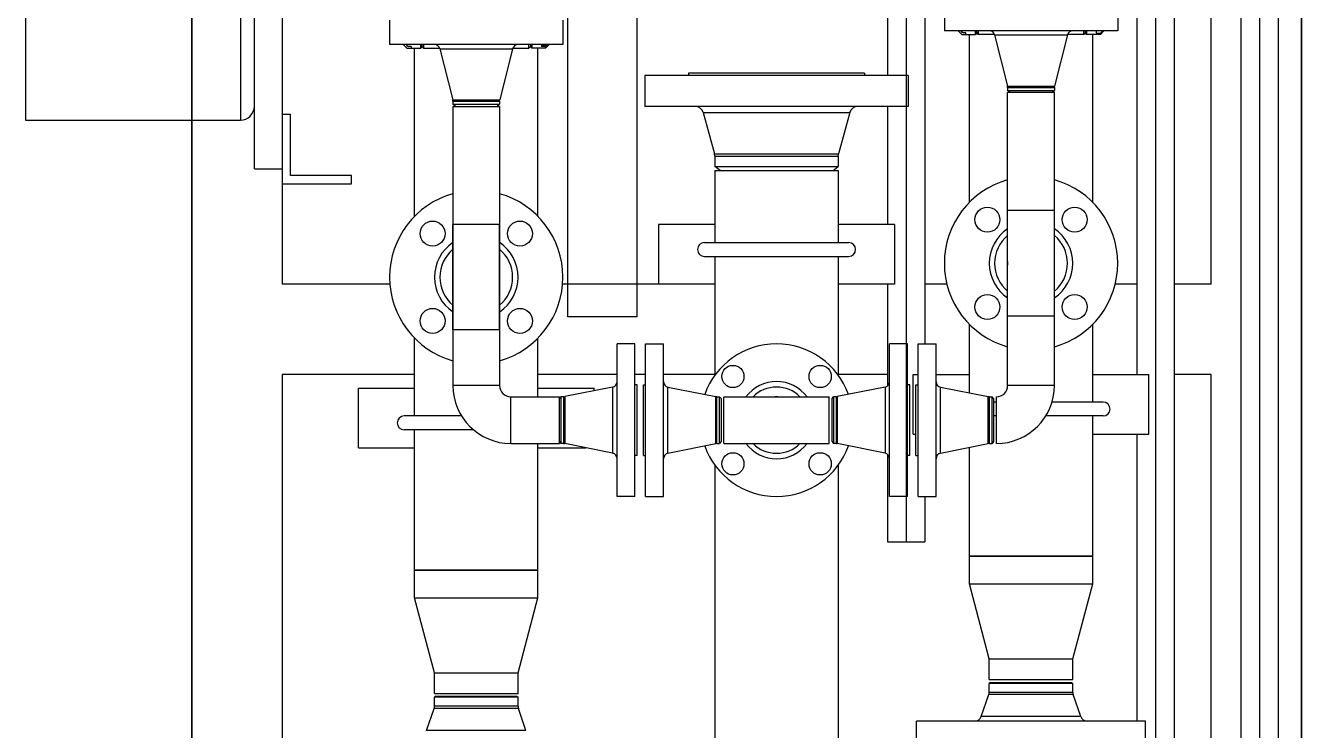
# Model space of a CAD drawing. Header units: millimetres. Extents: x 18255 to 228708, y -2217 to 146640.
# Drawn here: x 67085 to 68005, y 85543 to 86051 of the extents above; entities that cross this region are included whole.
import ezdxf

# ---------------------------------------------------------------- set-up
doc = ezdxf.new("R2010")
doc.units = ezdxf.units.MM
doc.layers.add('设备', color=8, linetype='Continuous')

msp = doc.modelspace()

# ---------------------------------------------------------------- linework, layer by layer
at = {"layer": '设备'}
for p, q in [((67205.34, 83079.2), (67205.34, 87679.2)), ((67205.34, 83079.2), (67205.34, 87679.2)), ((67205.34, 87679.2), (67205.34, 83079.2)), ((68005.34, 83079.2), (68005.34, 87679.2)), ((68005.34, 83079.2), (68005.34, 87679.2)), ((68005.34, 87679.2), (68005.34, 83079.2)), ((68005.34, 83515), (68005.34, 87679.2)), ((67975.34, 84891), (67975.34, 86286.5)), ((67085.34, 86233.2), (67085.34, 85983.2)), ((67961.84, 84891), (67961.84, 86169)), ((67988.84, 84891), (67988.84, 86172)), ((67240.34, 86166), (67240.34, 85983.2)), ((67250.34, 85948.2), (67250.34, 86160)), ((67270.34, 86159), (67270.34, 85865)), ((67476.34, 85841.5), (67476.34, 86165.7)), ((67526.34, 85841.5), (67526.34, 86165.7)), ((67940.34, 85865), (67940.34, 86167)), ((67886.84, 85800), (67886.84, 86151)), ((67900.34, 84951), (67900.34, 86151)), ((67913.84, 85394.99), (67913.84, 86130)), ((67706.84, 86079.2), (67706.84, 86015.4)), ((67720.34, 86079.2), (67720.34, 85679.2)), ((67733.84, 86079.2), (67733.84, 85822)), ((67747.84, 86065.1), (67747.84, 86047.6)), ((67872.84, 86065.1), (67872.84, 86047.6)), ((67347.84, 86055.1), (67347.84, 86037.6)), ((67472.84, 86055.1), (67472.84, 86037.6)), ((67872.84, 86047.6), (67747.84, 86047.6)), ((67757.74, 86047.6), (67760.34, 86045)), ((67760.34, 86047.6), (67760.34, 86046.68)), ((67770.34, 86045), (67770.34, 86047.6)), ((67771.34, 86046), (67771.34, 86047.6)), ((67772.34, 86047.6), (67772.34, 86045)), ((67848.34, 86045), (67848.34, 86047.6)), ((67849.34, 86047.6), (67849.34, 86046)), ((67850.34, 86047.6), (67850.34, 86045)), ((67857.34, 86047.6), (67857.34, 86045.89)), ((67862.94, 86047.6), (67860.34, 86045)), ((67760.34, 86045), (67770.34, 86045)), ((67763.34, 86046.19), (67761.34, 86046.19)), ((67763.34, 86045), (67763.34, 86046.19)), ((67765.89, 85923.86), (67765.89, 86045)), ((67771.34, 86046), (67770.34, 86045)), ((67771.34, 86046), (67772.34, 86045)), ((67783.94, 86045), (67772.34, 86045)), ((67784.11, 86044.58), (67836.58, 86044.58)), ((67784.11, 86044.58), (67793.37, 86007.78)), ((67836.58, 86044.58), (67827.31, 86007.78)), ((67848.34, 86045), (67836.75, 86045)), ((67849.34, 86046), (67848.34, 86045)), ((67849.34, 86046), (67850.34, 86045)), ((67860.34, 86045), (67850.34, 86045)), ((67854.79, 85923.86), (67854.79, 86045)), ((67857.34, 86045.89), (67860.34, 86045.89)), ((67860.34, 86045), (67860.34, 86045.89)), ((67472.84, 86037.6), (67347.84, 86037.6)), ((67357.74, 86037.6), (67360.34, 86035)), ((67360.34, 86037.6), (67360.34, 86036.68)), ((67360.34, 86035), (67370.34, 86035)), ((67363.34, 86036.19), (67361.34, 86036.19)), ((67363.34, 86036.19), (67363.34, 86035)), ((67365.89, 85913.86), (67365.89, 86035)), ((67370.34, 86035), (67370.34, 86037.6)), ((67371.34, 86036), (67370.34, 86035)), ((67371.34, 86036), (67371.34, 86037.6)), ((67371.34, 86036), (67372.34, 86035)), ((67372.34, 86037.6), (67372.34, 86035)), ((67372.34, 86035), (67383.94, 86035)), ((67384.11, 86034.58), (67436.58, 86034.58)), ((67384.11, 86034.58), (67393.37, 85997.78)), ((67436.58, 86034.58), (67427.31, 85997.78)), ((67436.75, 86035), (67448.34, 86035)), ((67448.34, 86035), (67448.34, 86037.6)), ((67449.34, 86036), (67448.34, 86035)), ((67449.34, 86037.6), (67449.34, 86036)), ((67449.34, 86036), (67450.34, 86035)), ((67450.34, 86037.6), (67450.34, 86035)), ((67460.34, 86035), (67450.34, 86035)), ((67454.79, 85913.86), (67454.79, 86035)), ((67457.34, 86037.6), (67457.34, 86036.33)), ((67457.34, 86037.19), (67461.34, 86037.19)), ((67460.34, 86036.33), (67457.34, 86036.33)), ((67462.94, 86037.6), (67460.34, 86035)), ((67460.34, 86035), (67460.34, 86036.33)), ((67721.84, 86015.4), (67531.84, 86015.4)), ((67531.84, 86015.4), (67531.84, 85993)), ((67690.34, 86017), (67563.34, 86017)), ((67563.34, 86017), (67563.34, 86015.4)), ((67690.34, 86017), (67690.34, 86015.4)), ((67721.84, 86015.4), (67721.84, 85993)), ((67793.37, 86007.78), (67827.31, 86007.78)), ((67793.49, 86006.81), (67793.37, 86007.78)), ((67793.49, 86006.81), (67827.19, 86006.81)), ((67793.49, 86006.81), (67793.49, 86004.64)), ((67795.49, 86003.1), (67793.49, 86004.64)), ((67793.49, 86004.64), (67827.19, 86004.64)), ((67827.19, 86003.1), (67793.49, 86003.1)), ((67793.49, 85918), (67793.49, 86003.1)), ((67825.19, 86003.1), (67827.19, 86004.64)), ((67827.19, 86006.81), (67827.31, 86007.78)), ((67827.19, 86006.81), (67827.19, 86004.64)), ((67827.19, 85918), (67827.19, 86003.1)), ((67393.37, 85997.78), (67427.31, 85997.78)), ((67393.49, 85996.81), (67393.37, 85997.78)), ((67393.49, 85996.81), (67427.19, 85996.81)), ((67393.49, 85996.81), (67393.49, 85994.64)), ((67395.49, 85993.1), (67393.49, 85994.64)), ((67393.49, 85994.64), (67427.19, 85994.64)), ((67393.49, 85993.1), (67427.19, 85993.1)), ((67393.49, 85993.1), (67393.49, 85792)), ((67425.19, 85993.1), (67427.19, 85994.64)), ((67427.19, 85996.81), (67427.31, 85997.78)), ((67427.19, 85996.81), (67427.19, 85994.64)), ((67427.19, 85993.1), (67427.19, 85792)), ((67721.84, 85993), (67531.84, 85993)), ((67706.84, 85993), (67706.84, 85908)), ((67085.34, 85983.2), (67240.34, 85983.2)), ((67205.34, 85983.2), (67205.34, 84870.5)), ((67276.34, 85987.2), (67270.34, 85987.2)), ((67276.34, 85943.2), (67276.34, 85987.2)), ((67574.05, 85988.59), (67679.64, 85988.59)), ((67574.05, 85988.59), (67582.18, 85958.88)), ((67679.64, 85988.59), (67671.51, 85958.88)), ((67582.18, 85958.88), (67671.51, 85958.88)), ((67582.39, 85957.3), (67582.18, 85958.88)), ((67582.39, 85957.3), (67671.29, 85957.3)), ((67582.39, 85957.3), (67582.39, 85949.84)), ((67671.29, 85957.3), (67671.51, 85958.88)), ((67671.29, 85957.3), (67671.29, 85949.84)), ((67250.34, 85948.2), (67270.34, 85948.2)), ((67586.09, 85947), (67582.39, 85949.84)), ((67582.39, 85949.84), (67671.29, 85949.84)), ((67582.39, 85947), (67671.29, 85947)), ((67582.39, 85947), (67582.39, 85895)), ((67667.59, 85947), (67671.29, 85949.84)), ((67671.29, 85947), (67671.29, 85895)), ((67270.34, 85937.2), (67320.34, 85937.2)), ((67320.34, 85943.2), (67276.34, 85943.2)), ((67320.34, 85937.2), (67320.34, 85943.2)), ((67827.19, 85918), (67793.49, 85918)), ((67827.19, 85918), (67793.49, 85918)), ((67793.49, 85842), (67793.49, 85918)), ((67827.19, 85842), (67827.19, 85918)), ((67427.19, 85908), (67393.49, 85908)), ((67393.49, 85832), (67393.49, 85908)), ((67427.19, 85832), (67427.19, 85908)), ((67582.39, 85908), (67541.84, 85908)), ((67541.84, 85908), (67541.84, 85865)), ((67711.84, 85908), (67671.29, 85908)), ((67711.84, 85908), (67711.84, 85865)), ((67574.84, 85895), (67678.84, 85895)), ((67574.84, 85885), (67678.84, 85885)), ((67582.39, 85885), (67582.39, 85799.28)), ((67671.29, 85885), (67671.29, 85799.28)), ((67347.84, 85865), (67270.34, 85865)), ((67582.39, 85865), (67472.84, 85865)), ((67711.84, 85865), (67671.29, 85865)), ((67706.84, 85865), (67706.84, 85791.67)), ((67749.74, 85865), (67733.84, 85865)), ((67886.84, 85865), (67870.95, 85865)), ((67940.34, 85865), (67913.84, 85865)), ((67526.34, 85841.5), (67476.34, 85841.5)), ((67765.89, 85786.67), (67765.89, 85836.14)), ((67827.19, 85842), (67793.49, 85842)), ((67793.49, 85792), (67793.49, 85842)), ((67827.19, 85792), (67827.19, 85842)), ((67854.79, 85780), (67854.79, 85836.14)), ((67427.19, 85832), (67393.49, 85832)), ((67365.89, 85770), (67365.89, 85826.14)), ((67454.79, 85783.85), (67454.79, 85826.14)), ((67524.74, 85822), (67511.84, 85822)), ((67511.84, 85712), (67511.84, 85822)), ((67524.74, 85712), (67524.74, 85822)), ((67532.44, 85822), (67545.34, 85822)), ((67532.44, 85712), (67532.44, 85822)), ((67545.34, 85712), (67545.34, 85822)), ((67721.24, 85822), (67708.34, 85822)), ((67708.34, 85712), (67708.34, 85822)), ((67721.24, 85712), (67721.24, 85822)), ((67728.94, 85822), (67741.84, 85822)), ((67728.94, 85712), (67728.94, 85822)), ((67741.84, 85712), (67741.84, 85822)), ((67365.89, 85800), (67270.34, 85800)), ((67270.34, 85800), (67270.34, 85116)), ((67511.84, 85800), (67454.79, 85800)), ((67532.44, 85800), (67524.74, 85800)), ((67582.39, 85800), (67545.34, 85800)), ((67706.84, 85800), (67671.29, 85800)), ((67725.34, 85800), (67728.94, 85800)), ((67725.34, 85757), (67725.34, 85800)), ((67741.84, 85800), (67765.89, 85800)), ((67854.79, 85800), (67895.34, 85800)), ((67895.34, 85757), (67895.34, 85800)), ((67940.34, 85800), (67913.84, 85800)), ((67940.34, 85386.5), (67940.34, 85800)), ((67325.34, 85790), (67365.89, 85790)), ((67325.34, 85747), (67325.34, 85790)), ((67427.19, 85792), (67393.49, 85792)), ((67454.79, 85790), (67495.34, 85790)), ((67508.63, 85790.86), (67474.13, 85783.93)), ((67495.34, 85788.19), (67495.34, 85790)), ((67508.63, 85790.86), (67508.63, 85743.15)), ((67526.34, 85792.5), (67524.74, 85792.5)), ((67526.34, 85741.5), (67526.34, 85792.5)), ((67530.84, 85792.5), (67532.44, 85792.5)), ((67530.84, 85741.5), (67530.84, 85792.5)), ((67548.56, 85790.86), (67583.05, 85783.93)), ((67548.56, 85743.15), (67548.56, 85790.86)), ((67705.13, 85790.86), (67670.63, 85783.93)), ((67705.13, 85790.86), (67705.13, 85743.15)), ((67722.84, 85792.5), (67721.24, 85792.5)), ((67722.84, 85741.5), (67722.84, 85792.5)), ((67727.34, 85792.5), (67728.94, 85792.5)), ((67727.34, 85741.5), (67727.34, 85792.5)), ((67745.06, 85790.86), (67779.55, 85783.93)), ((67745.06, 85743.15), (67745.06, 85790.86)), ((67827.19, 85792), (67793.49, 85792)), ((67435.34, 85783.85), (67470.34, 85783.85)), ((67435.34, 85750.15), (67435.34, 85783.85)), ((67470.34, 85750.15), (67470.34, 85783.85)), ((67470.34, 85782.5), (67471.38, 85783.85)), ((67473.35, 85783.85), (67471.38, 85783.85)), ((67471.38, 85783.85), (67471.38, 85750.15)), ((67473.35, 85783.85), (67474.13, 85783.93)), ((67473.35, 85783.85), (67473.35, 85750.15)), ((67474.13, 85783.93), (67474.13, 85750.07)), ((67583.84, 85783.85), (67583.05, 85783.93)), ((67583.05, 85750.07), (67583.05, 85783.93)), ((67583.84, 85783.85), (67585.81, 85783.85)), ((67583.84, 85750.15), (67583.84, 85783.85)), ((67586.84, 85782.5), (67585.81, 85783.85)), ((67585.81, 85750.15), (67585.81, 85783.85)), ((67586.84, 85782.5), (67586.84, 85751.5)), ((67588.84, 85783.85), (67664.84, 85783.85)), ((67588.84, 85750.15), (67588.84, 85783.85)), ((67664.84, 85750.15), (67664.84, 85783.85)), ((67666.84, 85782.5), (67667.88, 85783.85)), ((67666.84, 85751.5), (67666.84, 85782.5)), ((67669.85, 85783.85), (67667.88, 85783.85)), ((67667.88, 85783.85), (67667.88, 85750.15)), ((67669.85, 85783.85), (67670.63, 85783.93)), ((67669.85, 85783.85), (67669.85, 85750.15)), ((67670.63, 85783.93), (67670.63, 85750.07)), ((67780.34, 85783.85), (67779.55, 85783.93)), ((67779.55, 85750.07), (67779.55, 85783.93)), ((67780.34, 85783.85), (67782.31, 85783.85)), ((67780.34, 85750.15), (67780.34, 85783.85)), ((67783.34, 85782.5), (67782.31, 85783.85)), ((67782.31, 85750.15), (67782.31, 85783.85)), ((67783.34, 85782.5), (67783.34, 85751.5)), ((67785.34, 85750.15), (67785.34, 85783.85)), ((67785.34, 85780), (67783.34, 85780)), ((67862.34, 85780), (67825.37, 85780)), ((67399.76, 85770), (67358.34, 85770)), ((67785.34, 85770), (67783.34, 85770)), ((67862.34, 85770), (67820.93, 85770)), ((67854.79, 85669), (67854.79, 85770)), ((67408.45, 85760), (67358.34, 85760)), ((67365.89, 85659), (67365.89, 85760)), ((67725.34, 85757), (67727.34, 85757)), ((67854.79, 85757), (67895.34, 85757)), ((67886.84, 85550), (67886.84, 85757)), ((67325.34, 85747), (67365.89, 85747)), ((67435.34, 85750.15), (67470.34, 85750.15)), ((67454.79, 85659), (67454.79, 85750.15)), ((67454.79, 85747), (67489.43, 85747)), ((67470.34, 85751.5), (67471.38, 85750.15)), ((67473.35, 85750.15), (67471.38, 85750.15)), ((67473.35, 85750.15), (67474.13, 85750.07)), ((67508.63, 85743.15), (67474.13, 85750.07)), ((67548.56, 85743.15), (67583.05, 85750.07)), ((67583.84, 85750.15), (67583.05, 85750.07)), ((67583.84, 85750.15), (67585.81, 85750.15)), ((67586.84, 85751.5), (67585.81, 85750.15)), ((67588.84, 85750.15), (67664.84, 85750.15)), ((67666.84, 85751.5), (67667.88, 85750.15)), ((67669.85, 85750.15), (67667.88, 85750.15)), ((67669.85, 85750.15), (67670.63, 85750.07)), ((67705.13, 85743.15), (67670.63, 85750.07)), ((67745.06, 85743.15), (67779.55, 85750.07)), ((67765.89, 85669), (67765.89, 85747.33)), ((67780.34, 85750.15), (67779.55, 85750.07)), ((67780.34, 85750.15), (67782.31, 85750.15)), ((67783.34, 85751.5), (67782.31, 85750.15)), ((67526.34, 85741.5), (67524.74, 85741.5)), ((67530.84, 85741.5), (67532.44, 85741.5)), ((67706.84, 85742.34), (67706.84, 85679.2)), ((67722.84, 85741.5), (67721.24, 85741.5)), ((67727.34, 85741.5), (67728.94, 85741.5)), ((67582.39, 85734.73), (67582.39, 85031)), ((67671.29, 85734.73), (67671.29, 85031)), ((67524.74, 85712), (67511.84, 85712)), ((67532.44, 85712), (67545.34, 85712)), ((67721.24, 85712), (67708.34, 85712)), ((67728.94, 85712), (67741.84, 85712)), ((67733.84, 85712), (67733.84, 85679.2)), ((67706.85, 85679.2), (67733.84, 85679.2)), ((67854.79, 85669), (67765.89, 85669)), ((67765.89, 85669), (67854.79, 85669)), ((67765.89, 85649), (67765.89, 85669)), ((67854.79, 85649), (67854.79, 85669)), ((67454.79, 85659), (67365.89, 85659)), ((67365.89, 85659), (67454.79, 85659)), ((67365.89, 85639), (67365.89, 85659)), ((67454.79, 85639), (67454.79, 85659)), ((67765.89, 85649), (67854.79, 85649)), ((67780.19, 85595), (67765.89, 85649)), ((67840.49, 85595), (67854.79, 85649)), ((67365.89, 85639), (67454.79, 85639)), ((67380.19, 85585), (67365.89, 85639)), ((67440.49, 85585), (67454.79, 85639)), ((67780.19, 85595), (67840.49, 85595)), ((67780.19, 85580), (67780.19, 85595)), ((67840.49, 85580), (67840.49, 85595)), ((67380.19, 85585), (67440.49, 85585)), ((67380.19, 85570), (67380.19, 85585)), ((67440.49, 85570), (67440.49, 85585)), ((67780.19, 85580), (67840.49, 85580)), ((67380.19, 85570), (67440.49, 85570)), ((67774.5, 85553.38), (67779.92, 85569.21)), ((67840.76, 85569.21), (67779.92, 85569.21)), ((67781.09, 85578), (67780.19, 85577.31)), ((67840.49, 85577.31), (67780.19, 85577.31)), ((67780.19, 85570.83), (67780.19, 85577.31)), ((67840.49, 85570.83), (67780.19, 85570.83)), ((67781.09, 85578), (67839.59, 85578)), ((67839.59, 85578), (67840.49, 85577.31)), ((67840.49, 85570.83), (67840.49, 85577.31)), ((67846.19, 85553.38), (67840.76, 85569.21)), ((67381.09, 85568), (67380.19, 85567.31)), ((67440.49, 85567.31), (67380.19, 85567.31)), ((67380.19, 85560.83), (67380.19, 85567.31)), ((67440.49, 85560.83), (67380.19, 85560.83)), ((67381.09, 85568), (67439.59, 85568)), ((67439.59, 85568), (67440.49, 85567.31)), ((67440.49, 85560.83), (67440.49, 85567.31)), ((67374.5, 85543.38), (67379.92, 85559.21)), ((67440.76, 85559.21), (67379.92, 85559.21)), ((67446.19, 85543.38), (67440.76, 85559.21)), ((67846.19, 85553.38), (67774.5, 85553.38)), ((67446.19, 85543.38), (67374.5, 85543.38)), ((67892.84, 85550), (67727.84, 85550)), ((67727.84, 85532), (67727.84, 85550)), ((67892.84, 85532), (67892.84, 85550))]:
    msp.add_line(p, q, dxfattribs=at)
for centre, radius in [((67778.88, 85911.47), 9), ((67841.81, 85911.47), 9), ((67378.88, 85901.47), 9), ((67441.81, 85901.47), 9), ((67778.88, 85848.54), 9), ((67841.81, 85848.54), 9), ((67378.88, 85838.54), 9), ((67441.81, 85838.54), 9), ((67595.38, 85798.47), 8), ((67658.31, 85798.47), 8), ((67595.38, 85735.54), 8), ((67658.31, 85735.54), 8)]:
    msp.add_circle(centre, radius, dxfattribs=at)
for centre, radius, start, end in [((67780.23, 86043.6), 4, 14.13656, 90), ((67840.46, 86043.6), 4, 90, 165.86344), ((67816.11, 86083.9), 67.05, 212.78495, 213.71889), ((67768.13, 86061.31), 16.57, 241.98208, 245.83235), ((67416.11, 86073.9), 67.05, 212.78495, 213.71889), ((67368.13, 86051.31), 16.57, 241.98208, 245.83235), ((67380.23, 86033.6), 4, 14.13656, 90), ((67440.46, 86033.6), 4, 90, 165.86344), ((67450.2, 86038.26), 11.2, 354.54154, 356.62913), ((67240.34, 85993.2), 10, 270, 0), ((67568.26, 85987), 6, 15.30373, 90), ((67685.42, 85987), 6, 90, 164.69627), ((67810.34, 85880), 62.5, 105.64233, 254.35767), ((67810.34, 85880), 62.5, 285.64233, 74.35767), ((67410.34, 85870), 62.5, 105.64233, 254.35767), ((67410.34, 85870), 62.5, 285.64233, 74.35767), ((67810.34, 85880), 30.12, 124.11521, 235.88115), ((67810.34, 85880), 30.12, 304.11521, 55.88115), ((67410.34, 85870), 30.12, 124.11521, 235.88115), ((67410.34, 85870), 30.12, 304.11521, 55.88115), ((67574.84, 85890), 5, 90, 270), ((67678.84, 85890), 5, 270, 90), ((67810.34, 85880), 26.24, 129.99375, 230.01411), ((67810.34, 85880), 26.24, 309.99375, 50.01411), ((67410.34, 85870), 26.24, 129.99375, 230.01411), ((67410.34, 85870), 26.24, 309.99375, 50.01411), ((67810.34, 85880), 16.97, 175.5364, 184.46682), ((67810.34, 85880), 16.97, 355.5364, 4.46682), ((67410.34, 85870), 16.97, 175.5364, 184.46682), ((67410.34, 85870), 16.97, 355.5364, 4.46682), ((67626.84, 85767), 55, 19.70313, 160.29687), ((67435.34, 85792), 41.85, 180, 270), ((67435.34, 85792), 8.15, 180, 270), ((67507.84, 85794.78), 4, 281.35331, 0), ((67549.34, 85794.78), 4, 180, 258.64669), ((67626.84, 85767), 27.78, 37.38117, 142.61549), ((67626.84, 85767), 23.85, 44.9972, 135.00642), ((67704.34, 85794.78), 4, 281.35331, 0), ((67745.84, 85794.78), 4, 180, 258.64669), ((67785.34, 85792), 41.85, 270, 0), ((67785.34, 85792), 8.15, 270, 0), ((67626.84, 85767), 16.93, 87.12894, 93.01277), ((67862.34, 85775), 5, 270, 90), ((67358.34, 85765), 5, 90, 270), ((67626.84, 85767), 55, 199.70313, 340.29687), ((67626.84, 85767), 27.78, 217.38117, 322.61549), ((67626.84, 85767), 23.85, 224.9972, 315.00642), ((67626.84, 85767), 16.93, 267.12894, 273.01277), ((67507.84, 85739.23), 4, 0, 78.64669), ((67549.34, 85739.23), 4, 101.35331, 180), ((67704.34, 85739.23), 4, 0, 78.64669), ((67745.84, 85739.23), 4, 101.35331, 180), ((67775.19, 85570.83), 5, 341.09367, 0), ((67845.49, 85570.83), 5, 180, 198.90633), ((67375.19, 85560.83), 5, 341.09367, 0), ((67445.49, 85560.83), 5, 180, 198.90633), ((67769.77, 85555), 5, 270, 341.09367), ((67850.92, 85555), 5, 198.90633, 270)]:
    msp.add_arc(centre, radius, start, end, dxfattribs=at)
for points, start_tangent, end_tangent in [([(67860.34, 86045.89), (67861.36, 86046.83), (67862.19, 86047.6)], (0.734164, 0.678972), (0.733212, 0.68)), ([(67460.34, 86036.33), (67460.68, 86036.62), (67461.01, 86036.91), (67461.34, 86037.19)], (0.756482, 0.654015), (0.755239, 0.655449))]:
    msp.add_spline(points, degree=3, dxfattribs=dict(at, start_tangent=start_tangent, end_tangent=end_tangent))

doc.saveas('drawing.dxf')
